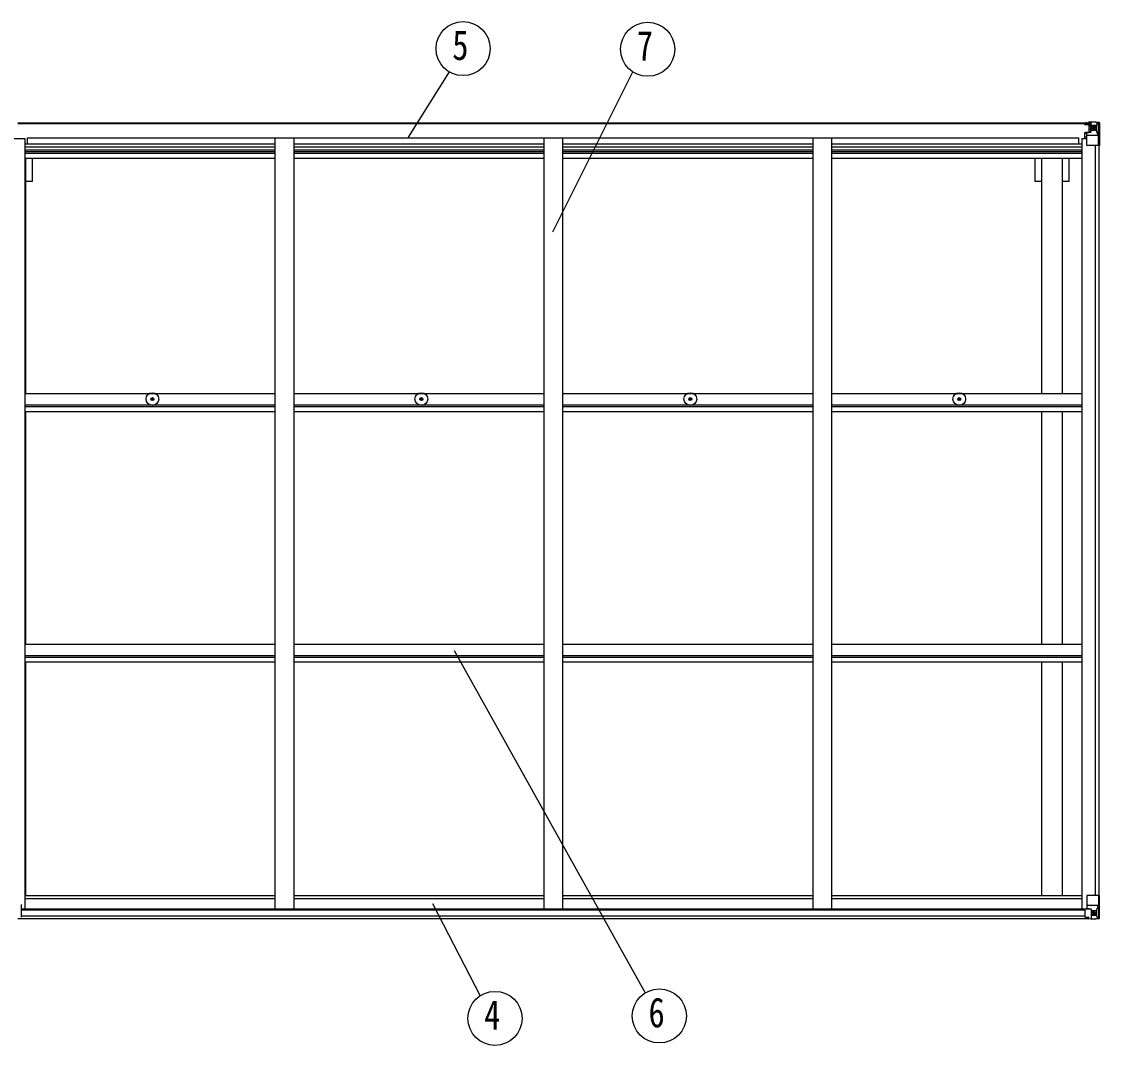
# Model space of a CAD drawing. Units: millimetres, scale not verified. Extents: x -12615 to 12615, y -8910 to 8910.
# Drawn here: x -1187 to 1683, y -749 to 1977 of the extents above; entities that cross this region are included whole.
import ezdxf
from ezdxf.enums import TextEntityAlignment as Align

# ---------------------------------------------------------------- set-up
doc = ezdxf.new("R2010")
doc.units = ezdxf.units.MM
doc.header["$LTSCALE"] = 40
for name, color, linetype in [('0-4_YKK_13', 4, 'Continuous'), ('0-5_YKK_A1', 4, 'Continuous'), ('0-6_YKK_D', 6, 'Continuous')]:
    doc.layers.add(name, color=color, linetype=linetype)
doc.styles.add('ＭＳ ゴシック', font='')
doc.styles.get('ＭＳ ゴシック').set_extended_font_data('MS Gothic')

msp = doc.modelspace()

# ---------------------------------------------------------------- linework, layer by layer
at = {"layer": '0-4_YKK_13'}
for p, q in [((1642.98, 1704.41), (1642.98, 1705.33)), ((1643.98, 1704.41), (1642.98, 1704.41)), ((1642.98, 1704.41), (1642.98, 1702.84)), ((1642.98, 1702.73), (1642.98, 1702.84)), ((1643.98, 1705.33), (1643.98, 1704.41)), ((1648.98, 1704.41), (1643.98, 1704.41)), ((1649.18, 1707.91), (1647.49, 1707.48)), ((1648.98, 1702.8), (1648.98, 1704.41)), ((1648.98, 1702.8), (1658.98, 1702.71)), ((1649.18, 1707.91), (1649.48, 1707.91)), ((1649.48, 1707.91), (1649.48, 1707.48)), ((1650.98, 1704.67), (1658.98, 1704.67)), ((1650.98, 1704.64), (1658.98, 1704.64)), ((1654.48, 1710.11), (1660.98, 1709.71)), ((1654.48, 1709.22), (1654.48, 1710.11)), ((1660.98, 1708.83), (1654.48, 1709.22)), ((1654.48, 1708.71), (1654.48, 1709.22)), ((1654.48, 1708.71), (1654.48, 1708.3)), ((1654.48, 1708.3), (1659.48, 1708.21)), ((1654.48, 1708.3), (1654.48, 1707.48)), ((1655.48, 1682.61), (1655.48, 1702.58)), ((1659.37, 1702.34), (1655.48, 1702.34)), ((1655.48, 1698.71), (1659.48, 1698.71)), ((1658.98, 1704.67), (1658.98, 1702.71)), ((1658.98, 1703.64), (1659.48, 1703.64)), ((1658.99, 1702.71), (1658.98, 1702.71)), ((1658.99, 1702.55), (1658.99, 1702.71)), ((1659.48, 1704), (1660.98, 1704)), ((1659.48, 1700.47), (1660.98, 1700.47)), ((1660.98, 1683.61), (1660.98, 1709.71)), ((1660.98, 1709.6), (1672.98, 1708.81)), ((1661.98, 1700.47), (1660.98, 1700.47)), ((1672.98, 1700.47), (1660.98, 1700.47)), ((1667.5, 1693.27), (1667.5, 1692.31)), ((1675.31, 1700.41), (1672.98, 1700.47)), ((1673.07, 1708.81), (1681, 1708.33)), ((1675.31, 1686.94), (1675.31, 1700.41)), ((1676.17, 1703.92), (1678.9, 1707.59)), ((1680.14, 1707.36), (1680.14, 1707.29)), ((1680.14, 1646.71), (1680.14, 1707.29)), ((1682.04, 1708.42), (1682.04, 1708.42)), ((1682.04, 1708.38), (1682.04, 1708.42)), ((1682.98, 1707.42), (1682.98, 1707.38)), ((1644.48, 1681.58), (1645.48, 1681.59)), ((1644.48, 1665.36), (1644.48, 1681.58)), ((1645.48, 1679.85), (1644.48, 1679.86)), ((1644.48, 1669.71), (1648.98, 1669.71)), ((1649.53, 1681.62), (1645.48, 1681.59)), ((1648.98, 1647.71), (1648.98, 1680.81)), ((1672.98, 1673.38), (1648.98, 1673.38)), ((1660.16, 1683.35), (1649.81, 1681.7)), ((1649.81, 1681.07), (1660.16, 1682.72)), ((1649.81, 1681.7), (1649.81, 1681.07)), ((1655.48, 1690.51), (1659.48, 1690.51)), ((1659.48, 1686.91), (1660.98, 1686.91)), ((1660.16, 1682.72), (1660.16, 1683.35)), ((1672.98, 1686.91), (1660.98, 1686.91)), ((1672.98, 1686.91), (1675.31, 1686.94)), ((1672.98, 1686.91), (1672.98, 1686.91)), ((1679.59, 1673.59), (1672.98, 1673.38)), ((1679.59, 1673.59), (1675.45, 1685.68)), ((1680.14, 1646.71), (1649.98, 1646.71)), ((-840.44, 972.4), (-839.33, 972.42)), ((-840.44, 971.4), (-839.33, 971.38)), ((-839.33, 972.42), (-838.82, 972.52)), ((-839.33, 971.38), (-838.82, 971.28)), ((-838.72, 973.03), (-838.82, 972.52)), ((-838.72, 970.76), (-838.82, 971.28)), ((-838.7, 974.14), (-838.72, 973.03)), ((-838.7, 969.65), (-838.72, 970.76)), ((-837.7, 974.14), (-837.68, 973.03)), ((-837.7, 969.65), (-837.68, 970.76)), ((-837.68, 973.03), (-837.58, 972.52)), ((-837.68, 970.76), (-837.58, 971.28)), ((-837.06, 972.42), (-837.58, 972.52)), ((-837.06, 971.38), (-837.58, 971.28)), ((-835.95, 972.4), (-837.06, 972.42)), ((-835.95, 971.4), (-837.06, 971.38)), ((-124.44, 972.4), (-123.33, 972.42)), ((-124.44, 971.4), (-123.33, 971.38)), ((-123.33, 972.42), (-122.82, 972.52)), ((-123.33, 971.38), (-122.82, 971.28)), ((-122.72, 973.03), (-122.82, 972.52)), ((-122.72, 970.76), (-122.82, 971.28)), ((-122.7, 974.14), (-122.72, 973.03)), ((-122.7, 969.65), (-122.72, 970.76)), ((-121.7, 974.14), (-121.68, 973.03)), ((-121.7, 969.65), (-121.68, 970.76)), ((-121.68, 973.03), (-121.58, 972.52)), ((-121.68, 970.76), (-121.58, 971.28)), ((-121.06, 972.42), (-121.58, 972.52)), ((-121.06, 971.38), (-121.58, 971.28)), ((-119.95, 972.4), (-121.06, 972.42)), ((-119.95, 971.4), (-121.06, 971.38)), ((591.56, 972.4), (592.67, 972.42)), ((591.56, 971.4), (592.67, 971.38)), ((592.67, 972.42), (593.18, 972.52)), ((592.67, 971.38), (593.18, 971.28)), ((593.28, 973.03), (593.18, 972.52)), ((593.28, 970.76), (593.18, 971.28)), ((593.3, 974.14), (593.28, 973.03)), ((593.3, 969.65), (593.28, 970.76)), ((594.3, 974.14), (594.32, 973.03)), ((594.3, 969.65), (594.32, 970.76)), ((594.32, 973.03), (594.42, 972.52)), ((594.32, 970.76), (594.42, 971.28)), ((594.94, 972.42), (594.42, 972.52)), ((594.94, 971.38), (594.42, 971.28)), ((596.05, 972.4), (594.94, 972.42)), ((596.05, 971.4), (594.94, 971.38)), ((1307.56, 972.4), (1308.67, 972.42)), ((1307.56, 971.4), (1308.67, 971.38)), ((1308.67, 972.42), (1309.18, 972.52)), ((1308.67, 971.38), (1309.18, 971.28)), ((1309.28, 973.03), (1309.18, 972.52)), ((1309.28, 970.76), (1309.18, 971.28)), ((1309.3, 974.14), (1309.28, 973.03)), ((1309.3, 969.65), (1309.28, 970.76)), ((1310.3, 974.14), (1310.32, 973.03)), ((1310.3, 969.65), (1310.32, 970.76)), ((1310.32, 973.03), (1310.42, 972.52)), ((1310.32, 970.76), (1310.42, 971.28)), ((1310.94, 972.42), (1310.42, 972.52)), ((1310.94, 971.38), (1310.42, 971.28)), ((1312.05, 972.4), (1310.94, 972.42)), ((1312.05, 971.4), (1310.94, 971.38)), ((1648.98, -350.27), (1648.98, -383.37)), ((1682.98, -349.27), (1649.98, -349.27)), ((1680.14, -349.27), (1680.14, -409.85)), ((1682.98, -409.98), (1682.98, -349.27)), ((-1186.52, -407.2), (-1186.52, -374.88)), ((1644.48, -386.42), (1644.48, -406.58)), ((1654.48, -385.48), (1645.48, -385.51)), ((1672.98, -375.94), (1648.98, -375.94)), ((1649.81, -383.62), (1660.16, -385.28)), ((1649.81, -384.26), (1649.81, -383.62)), ((1657.46, -385.48), (1649.81, -384.26)), ((1660.98, -385.48), (1654.48, -385.48)), ((1660.16, -385.28), (1660.16, -385.48)), ((1660.98, -385.48), (1660.98, -412.27)), ((1660.98, -389.47), (1672.98, -389.47)), ((1668.46, -395.83), (1668.46, -394.87)), ((1679.59, -376.15), (1672.98, -375.94)), ((1672.98, -389.47), (1672.98, -389.47)), ((1672.98, -389.47), (1675.31, -389.5)), ((1675.31, -389.5), (1675.31, -402.97)), ((1679.59, -376.15), (1675.45, -388.23)), ((-1186.52, -407.2), (-1186.52, -407.23)), ((1645.48, -407.29), (1654.48, -407.35)), ((1654.48, -412.67), (1654.48, -406.72)), ((1672.98, -403.02), (1660.98, -403.02)), ((1660.98, -412.15), (1672.98, -411.37)), ((1675.31, -402.97), (1672.98, -403.03)), ((1673.07, -411.36), (1681, -410.89)), ((1676.17, -406.48), (1678.9, -410.14)), ((1680.14, -409.92), (1680.14, -409.85)), ((1682.04, -410.93), (1682.04, -410.98))]:
    msp.add_line(p, q, dxfattribs=at)
for points in [[(1648.98, 1702.8), (1648.98, 1702.79), (1642.98, 1702.84)], [(1643.98, 1702.68), (1658.98, 1702.55), (1658.99, 1702.55)], [(1658.98, 1703.64), (1650.98, 1703.64), (1650.98, 1705.33)], [(1654.48, 1708.71), (1659.48, 1708.71), (1659.48, 1683.25)], [(1682.04, 1708.42), (1672.98, 1708.98), (1660.98, 1709.71)], [(1666.54, 1695.19), (1665.58, 1695.19), (1665.58, 1694.23), (1666.54, 1694.23)], [(1668.46, 1696.15), (1668.46, 1697.11), (1667.5, 1697.11), (1667.5, 1696.15)], [(1667.5, 1692.31), (1668.46, 1692.31), (1668.46, 1693.27)], [(1669.42, 1694.23), (1670.38, 1694.23), (1670.38, 1695.19), (1669.42, 1695.19)], [(1682.98, 1707.38), (1682.98, 1646.71), (1680.14, 1646.71)], [(1645.48, 1681.59), (1645.48, 1679.85), (1648.98, 1679.84)], [(1666.54, -396.79), (1665.58, -396.79), (1665.58, -397.75), (1666.54, -397.75)], [(1668.46, -394.87), (1667.5, -394.87), (1667.5, -395.83)], [(1667.5, -398.71), (1667.5, -399.67), (1668.46, -399.67), (1668.46, -398.71)], [(1669.42, -397.75), (1670.38, -397.75), (1670.38, -396.79), (1669.42, -396.79)], [(1644.48, -406.58), (1644.49, -406.68), (1654.48, -406.72)], [(1682.04, -410.98), (1672.98, -411.53), (1654.48, -412.67)]]:
    msp.add_lwpolyline(points, dxfattribs=at)
for centre, radius in [((1667.98, 1694.71), 5.3), ((-838.2, 971.9), 17), ((-838.2, 971.9), 4), ((-122.2, 971.9), 17), ((-122.2, 971.9), 4), ((593.8, 971.9), 17), ((593.8, 971.9), 4), ((1309.8, 971.9), 17), ((1309.8, 971.9), 4), ((1667.98, -397.27), 5.3)]:
    msp.add_circle(centre, radius, dxfattribs=at)
for centre, radius, start, end in [((1643.84, 1710.37), 7.69, 263.56574, 271.03001), ((1658.98, 1705.17), 0.5, 270.00309, 0.00198), ((1658.98, 1705.14), 0.5, 269.99891, 359.99891), ((1658.98, 1702.21), 0.5, 359.95536, 89.47105), ((1658.97, 1702.04), 0.513, 358.95293, 88.11972), ((1666.54, 1696.15), 0.96, 270, 0), ((1666.54, 1693.27), 0.96, 0, 90), ((1669.42, 1696.15), 0.96, 180, 270), ((1669.42, 1693.27), 0.96, 90, 180), ((1678.86, 1707.42), 1.28, 357.54105, 48.82169), ((1680.83, 1721.03), 12.7, 264.89689, 270.75534), ((1681.98, 1707.42), 0.999, 0.04917, 86.5576), ((1681.98, 1707.42), 1, 359.99921, 86.49983), ((1681.98, 1707.38), 0.999, 0.04917, 86.5576), ((1649.92, 1680.77), 0.937, 96.73234, 177.67791), ((1649.92, 1680.14), 0.937, 96.73234, 177.67791), ((1660.05, 1684.28), 0.937, 276.73234, 357.67791), ((1660.05, 1683.65), 0.937, 276.73234, 357.67791), ((1649.98, 1647.71), 1, 180, 270), ((-838.2, 971.9), 2.3, 167.44414, 192.55586), ((-838.2, 971.9), 2.3, 77.44414, 102.55586), ((-838.2, 971.9), 2.3, 257.44414, 282.55586), ((-838.2, 971.9), 2.3, 347.44414, 12.55586), ((-122.2, 971.9), 2.3, 167.44414, 192.55586), ((-122.2, 971.9), 2.3, 77.44414, 102.55586), ((-122.2, 971.9), 2.3, 257.44414, 282.55586), ((-122.2, 971.9), 2.3, 347.44414, 12.55586), ((593.8, 971.9), 2.3, 167.44414, 192.55586), ((593.8, 971.9), 2.3, 77.44414, 102.55586), ((593.8, 971.9), 2.3, 257.44414, 282.55586), ((593.8, 971.9), 2.3, 347.44414, 12.55586), ((1309.8, 971.9), 2.3, 167.44414, 192.55586), ((1309.8, 971.9), 2.3, 77.44414, 102.55586), ((1309.8, 971.9), 2.3, 257.44414, 282.55586), ((1309.8, 971.9), 2.3, 347.44414, 12.55586), ((1649.98, -350.27), 1, 90, 180), ((-1187.52, -374.88), 1, 0, 90), ((1649.92, -382.69), 0.937, 182.32209, 263.26766), ((1649.92, -383.33), 0.937, 182.32209, 263.26766), ((1660.05, -386.21), 0.937, 50.93398, 83.26766), ((1666.54, -395.83), 0.96, 270, 0), ((1666.54, -398.71), 0.96, 0, 90), ((1669.42, -395.83), 0.96, 180, 270), ((1669.42, -398.71), 0.96, 90, 180), ((1678.86, -409.98), 1.28, 311.17831, 2.45895), ((1680.83, -423.59), 12.7, 89.24466, 95.10311), ((1681.98, -409.94), 0.999, 273.4424, 359.95083), ((1681.98, -409.98), 0.999, 273.4424, 359.95083), ((1681.98, -409.98), 1, 273.50017, 0.00079)]:
    msp.add_arc(centre, radius, start, end, dxfattribs=at)
for centre, major_axis, ratio, start_param, end_param in [((1754.73, 1700.47), (-81.75, 0), 0.061163, 6.2824128, 6.2831853), ((1678.19, 1700.33), (-0.03, 5), 0.573921, 0.7672717, 1.551125), ((1679.85, 1705.4), (0.02, 3), 0.466854, 0.125683, 0.7596956), ((1680.04, 1708.5), (-2, 0.12), 0.060933, 2.0712557, 3.1453404), ((1481.04, 1720.73), (-201, 12.36), 0.060933, 3.1453404, 3.145839), ((1676.72, 1686.96), (0, 3), 0.468246, 1.5772882, 2.0127935), ((1678.87, 1675.94), (-0.85, 2.32), 0.403757, 3.0087805, 3.9744392), ((1645.48, -386.42), (-1, -0.021), 0.906239, 4.6936843, 6.2644806), ((1676.72, -389.52), (0, -3), 0.468246, 4.2703918, 4.7058971), ((1678.87, -378.5), (-0.85, -2.32), 0.403757, 2.3087461, 3.2744049), ((1645.48, -406.59), (-1, 0.012), 0.707053, 0.1587743, 1.5795216), ((1754.73, -403.02), (-81.75, 0), 0.061163, 0, 0.0007725), ((1678.18, -402.89), (-0.03, -5), 0.573921, 4.7320603, 5.5159136), ((1679.85, -407.96), (0.02, -3), 0.466854, 5.5234897, 6.1575023), ((1680.04, -411.06), (-2, -0.12), 0.060933, 3.1378449, 4.2119296), ((1481.04, -423.29), (-201, -12.36), 0.060933, 3.1373463, 3.1378449)]:
    msp.add_ellipse(centre, major_axis=major_axis, ratio=ratio, start_param=start_param, end_param=end_param, dxfattribs=at)
at = {"layer": '0-5_YKK_A1'}
for p, q in [((-1196.52, 1707.48), (1659.48, 1707.48)), ((-1196.52, 1705.33), (1659.48, 1705.33)), ((-1228.02, 1665.36), (-1178.02, 1665.36)), ((-1178.02, 1665.36), (-1178.02, -385.29)), ((-1170.52, 1651.68), (-1170.52, 1667.2)), ((-1170.52, 1667.2), (1628.48, 1667.2)), ((-512.02, 1667.18), (-512.02, -385.29)), ((-462.02, 1667.18), (-462.02, -385.29)), ((203.98, 1667.18), (203.98, -385.29)), ((253.98, 1667.18), (253.98, -385.29)), ((919.98, 1667.18), (919.98, -385.29)), ((969.98, 1667.18), (969.98, -385.29)), ((1628.48, 1651.68), (1628.48, 1667.2)), ((1635.98, 1665.36), (1635.98, -385.29)), ((1635.98, 1665.36), (1648.98, 1665.36)), ((-1178.02, 1651.68), (-512.02, 1651.68)), ((-1178.02, 1643.29), (-512.02, 1643.29)), ((-462.02, 1651.68), (203.98, 1651.68)), ((-462.02, 1643.29), (203.98, 1643.29)), ((253.98, 1651.68), (919.98, 1651.68)), ((253.98, 1643.29), (919.98, 1643.29)), ((969.98, 1651.68), (1635.98, 1651.68)), ((969.98, 1643.29), (1635.98, 1643.29)), ((1671.28, 1646.71), (1671.28, -349.27)), ((1680.98, 1646.71), (1680.98, -349.27)), ((-1178.02, 1635.09), (-512.02, 1635.09)), ((-1178.02, 1631.16), (-512.02, 1631.16)), ((-1178.02, 1626.08), (-512.02, 1626.08)), ((-1178.02, 1613.07), (-512.02, 1613.07)), ((-1175.52, 986.42), (-1175.52, 1613.07)), ((-1157.82, 1551.48), (-1157.82, 1613.07)), ((-462.02, 1635.09), (203.98, 1635.09)), ((-462.02, 1631.16), (203.98, 1631.16)), ((-462.02, 1626.08), (203.98, 1626.08)), ((-462.02, 1613.07), (203.98, 1613.07)), ((253.98, 1635.09), (919.98, 1635.09)), ((253.98, 1631.16), (919.98, 1631.16)), ((253.98, 1626.08), (919.98, 1626.08)), ((253.98, 1613.07), (919.98, 1613.07)), ((969.98, 1635.09), (1635.98, 1635.09)), ((969.98, 1631.16), (1635.98, 1631.16)), ((969.98, 1626.08), (1635.98, 1626.08)), ((969.98, 1613.07), (1635.98, 1613.07)), ((1511.78, 1551.48), (1511.78, 1613.07)), ((1529.48, 986.42), (1529.48, 1613.07)), ((1584.48, 986.42), (1584.48, 1613.07)), ((1602.18, 1551.48), (1602.18, 1613.07)), ((-1157.82, 1551.48), (-1175.52, 1551.48)), ((1529.48, 1551.48), (1511.78, 1551.48)), ((1602.18, 1551.48), (1584.48, 1551.48)), ((-1177.99, 986.42), (-512.02, 986.42)), ((-461.99, 986.42), (203.98, 986.42)), ((254.01, 986.42), (919.98, 986.42)), ((970.01, 986.42), (1635.98, 986.42)), ((-1177.99, 956.68), (-512.02, 956.68)), ((-1177.99, 952.13), (-512.02, 952.13)), ((-461.99, 956.68), (203.98, 956.68)), ((-461.99, 952.13), (203.98, 952.13)), ((254.01, 956.68), (919.98, 956.68)), ((254.01, 952.13), (919.98, 952.13)), ((970.01, 956.68), (1635.98, 956.68)), ((970.01, 952.13), (1635.98, 952.13)), ((-1177.99, 939.12), (-512.02, 939.12)), ((-1175.52, 319.42), (-1175.52, 939.12)), ((-461.99, 939.12), (203.98, 939.12)), ((254.01, 939.12), (919.98, 939.12)), ((970.01, 939.12), (1635.98, 939.12)), ((1529.48, 319.42), (1529.48, 939.12)), ((1584.48, 319.42), (1584.48, 939.12)), ((-1177.99, 319.42), (-512.02, 319.42)), ((-461.99, 319.42), (203.98, 319.42)), ((254.01, 319.42), (919.98, 319.42)), ((970.01, 319.42), (1635.98, 319.42)), ((-1177.99, 289.69), (-512.02, 289.69)), ((-461.99, 289.69), (203.98, 289.69)), ((254.01, 289.69), (919.98, 289.69)), ((970.01, 289.69), (1635.98, 289.69)), ((-1177.99, 285.14), (-512.02, 285.14)), ((-1177.99, 272.13), (-512.02, 272.13)), ((-1175.52, -349.12), (-1175.52, 272.13)), ((-461.99, 285.14), (203.98, 285.14)), ((-461.99, 272.13), (203.98, 272.13)), ((254.01, 285.14), (919.98, 285.14)), ((254.01, 272.13), (919.98, 272.13)), ((970.01, 285.14), (1635.98, 285.14)), ((970.01, 272.13), (1635.98, 272.13)), ((1529.48, -349.12), (1529.48, 272.13)), ((1584.48, -349.12), (1584.48, 272.13)), ((-1178.02, -349.12), (-512.02, -349.12)), ((-1178.02, -357.46), (-512.02, -357.46)), ((-462.02, -349.12), (203.98, -349.12)), ((-462.02, -357.46), (203.98, -357.46)), ((253.98, -349.12), (919.98, -349.12)), ((253.98, -357.46), (919.98, -357.46)), ((969.98, -349.12), (1635.98, -349.12)), ((969.98, -357.46), (1635.98, -357.46)), ((-1186.52, -385.29), (1656.25, -385.29)), ((-1186.52, -387.55), (1644.48, -387.55)), ((-1196.52, -411.06), (1654.48, -411.06)), ((-1186.52, -403.17), (1644.48, -403.17))]:
    msp.add_line(p, q, dxfattribs=at)
at = {"layer": '0-6_YKK_D'}
for p, q in [((-156.81, 1668.73), (-47.6, 1842.78)), ((228.15, 1417.05), (441.1, 1842.71)), ((-34.74, 302.83), (473.86, -608.64)), ((-92.47, -370.71), (34.71, -616.11))]:
    msp.add_line(p, q, dxfattribs=at)
for centre in [(-11.07, 1904.83), (480.38, 1903.05), (511.41, -670.07), (73.78, -676.59)]:
    msp.add_circle(centre, 72, dxfattribs=at)

# ---------------------------------------------------------------- texts
at = {"layer": '0-6_YKK_D', "style": 'ＭＳ ゴシック', "width": 0.8}
for s, p in [('5', (-39.87, 1850.83)), ('7', (451.58, 1849.05)), ('4', (44.98, -730.59)), ('6', (482.61, -724.07))]:
    msp.add_text(s, height=79.18, dxfattribs=at).set_placement(p, align=Align.BOTTOM_LEFT)

doc.saveas('drawing.dxf')
